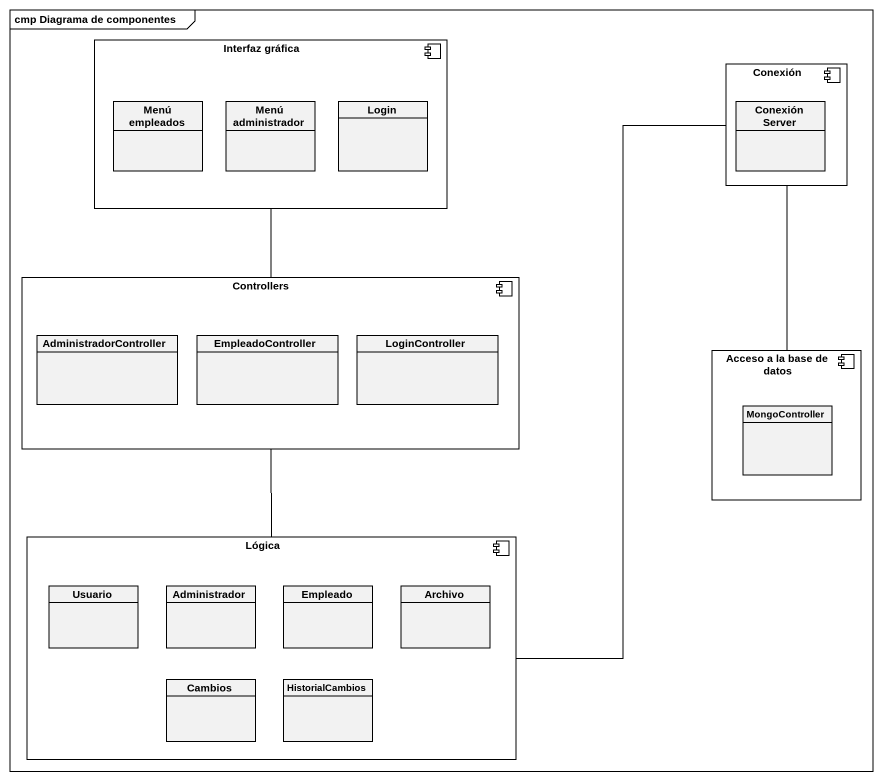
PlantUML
@startuml
mainframe cmp Diagrama de componentes
hide circle
hide empty members
component "Interfaz gráfica" as Interfaz_gráfica {
  class "Menú empleados" as Menú_empleados
  class "Menú administrador" as Menú_administrador
  class Login
}
component Conexión {
  class "Conexión Server" as Conexión_Server
}
component Controllers {
  class AdministradorController
  class EmpleadoController
  class LoginController
}
component "Acceso a la base de datos" as Acceso_a_la_base_de_datos {
  class MongoController
}
component Lógica {
  class Usuario
  class Administrador
  class Empleado
  class Archivo
  class Cambios
  class HistorialCambios
}
Interfaz_gráfica -- Controllers
Conexión -- Acceso_a_la_base_de_datos
Controllers -- Lógica
Lógica -up- Conexión
@enduml
